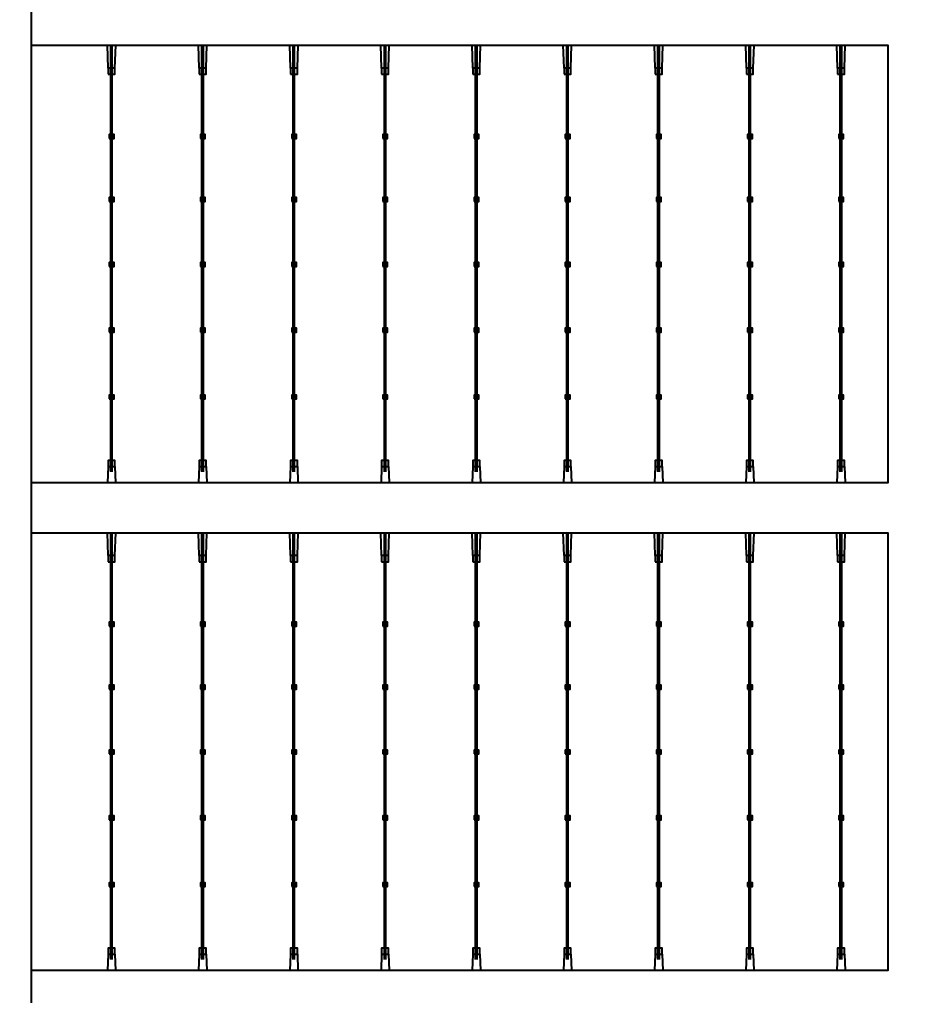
# Model space of a CAD drawing. Header units: millimetres. Extents: x 10297564 to 11610295, y -9287743 to -8409454.
# Drawn here: x 10423814 to 10426230, y -9087753 to -9085170 of the extents above; entities that cross this region are included whole.
import ezdxf

# ---------------------------------------------------------------- set-up
doc = ezdxf.new("R2010")
doc.units = ezdxf.units.MM
doc.header["$LTSCALE"] = 100
doc.layers.add('E1', color=1, linetype='Continuous')
doc.layers.add('Outline', color=5, linetype='Continuous', lineweight=25)
doc.styles.add('HL-S1', font='DotumChe.ttf')
doc.styles.add('MG', font='malgun.ttf')
doc.dimstyles.new('HL-100', dxfattribs={"dimscale": 100, "dimtxt": 3, "dimasz": 4, "dimexe": 2, "dimexo": 2, "dimgap": 1, "dimtad": 1, "dimdec": 0, "dimzin": 0, "dimlunit": 6, "dimtxsty": 'HL-S1', "dimblk": 'DOTSMALL', "dimcen": 4, "dimdle": 2, "dimclrd": 256, "dimclre": 256, "dimclrt": 4, "dimazin": 0, "dimtfac": 1, "dimtdec": 0, "dimtix": 1, "dimtmove": 2, "dimatfit": 3, "dimldrblk": 'DOTSMALL', "dimfxl": 1.5, "dimtolj": 1, "dimtzin": 0, "dimlwd": -1, "dimlwe": -1, "dimarcsym": 0})

# ---------------------------------------------------------------- blocks, each defined once
blk = doc.blocks.new('*D75')
at = {"layer": 'defpoints', "color": 0, "transparency": 16777216}
for p in [(10439230.2, -9073249.8), (10439230.2, -9073249.8), (10423426.7, -9107604.7)]:
    blk.add_point(p, dxfattribs=at)
at = {"layer": 'E1', "color": 1, "transparency": 16777216}
for p, q in [((10439593.6, -9073417), (10439593.6, -9073417)), ((10423593.8, -9107241.3), (10439063, -9073613.2)), ((10423790.1, -9107771.8), (10423790.1, -9107771.8))]:
    blk.add_line(p, q, dxfattribs=at)
for points in [[(10439002.4, -9073585.4), (10439123.6, -9073641.1), (10439230.2, -9073249.8)], [(10423533.3, -9107213.4), (10423654.4, -9107269.1), (10423426.7, -9107604.7)]]:
    blk.add_solid(points, dxfattribs=at)
at = {"layer": 'E1', "color": 7, "transparency": 16777216, "insert": (10430911.1, -9090235.3), "char_height": 500, "attachment_point": 5, "rotation": 65.2972, "style": 'MG'}
blk.add_mtext('\\A1;2711.1', dxfattribs=at)
blk = doc.blocks.new('_DotSmall')
at = {"color": 0, "linetype": 'ByBlock', "const_width": 0.5}
blk.add_lwpolyline([(-0.0625, 0, 1), (0.0625, 0, 1)], format="xyb", close=True, dxfattribs=at)

msp = doc.modelspace()

# ---------------------------------------------------------------- hatches: boundary and pattern name
at = {"true_color": 0x939598}
h = msp.add_hatch(color=252, dxfattribs=at)
h.dxf.hatch_style = 1
h.paths.add_polyline_path([(10424059.2, -9085238.4), (10424055.2, -9085238.4), (10424055.2, -9086366.9), (10424059.2, -9086366.9)])
h = msp.add_hatch(color=252, dxfattribs=at)
h.dxf.hatch_style = 1
h.paths.add_polyline_path([(10424300.5, -9085238.4), (10424296.5, -9085238.4), (10424296.5, -9086366.9), (10424300.5, -9086366.9)])
h = msp.add_hatch(color=252, dxfattribs=at)
h.dxf.hatch_style = 1
h.paths.add_polyline_path([(10424541.8, -9085238.4), (10424537.8, -9085238.4), (10424537.8, -9086366.9), (10424541.8, -9086366.9)])
h = msp.add_hatch(color=252, dxfattribs=at)
h.dxf.hatch_style = 1
h.paths.add_polyline_path([(10424783.1, -9085238.4), (10424779.1, -9085238.4), (10424779.1, -9086366.9), (10424783.1, -9086366.9)])
h = msp.add_hatch(color=252, dxfattribs=at)
h.dxf.hatch_style = 1
h.paths.add_polyline_path([(10425024.4, -9085238.4), (10425020.4, -9085238.4), (10425020.4, -9086366.9), (10425024.4, -9086366.9)])
h = msp.add_hatch(color=252, dxfattribs=at)
h.dxf.hatch_style = 1
h.paths.add_polyline_path([(10425265.7, -9085238.4), (10425261.7, -9085238.4), (10425261.7, -9086366.9), (10425265.7, -9086366.9)])
h = msp.add_hatch(color=252, dxfattribs=at)
h.dxf.hatch_style = 1
h.paths.add_polyline_path([(10425507.1, -9085238.4), (10425503, -9085238.4), (10425503, -9086366.9), (10425507.1, -9086366.9)])
h = msp.add_hatch(color=252, dxfattribs=at)
h.dxf.hatch_style = 1
h.paths.add_polyline_path([(10425748.4, -9085238.4), (10425744.3, -9085238.4), (10425744.3, -9086366.9), (10425748.4, -9086366.9)])
h = msp.add_hatch(color=252, dxfattribs=at)
h.dxf.hatch_style = 1
h.paths.add_polyline_path([(10425989.7, -9085238.4), (10425985.6, -9085238.4), (10425985.6, -9086366.9), (10425989.7, -9086366.9)])
h = msp.add_hatch(color=252, dxfattribs=at)
h.dxf.hatch_style = 1
h.paths.add_polyline_path([(10424059.2, -9086528.7), (10424055.2, -9086528.7), (10424055.2, -9087657.1), (10424059.2, -9087657.1)])
h = msp.add_hatch(color=252, dxfattribs=at)
h.dxf.hatch_style = 1
h.paths.add_polyline_path([(10424300.5, -9086528.7), (10424296.5, -9086528.7), (10424296.5, -9087657.1), (10424300.5, -9087657.1)])
h = msp.add_hatch(color=252, dxfattribs=at)
h.dxf.hatch_style = 1
h.paths.add_polyline_path([(10424541.8, -9086528.7), (10424537.8, -9086528.7), (10424537.8, -9087657.1), (10424541.8, -9087657.1)])
h = msp.add_hatch(color=252, dxfattribs=at)
h.dxf.hatch_style = 1
h.paths.add_polyline_path([(10424783.1, -9086528.7), (10424779.1, -9086528.7), (10424779.1, -9087657.1), (10424783.1, -9087657.1)])
h = msp.add_hatch(color=252, dxfattribs=at)
h.dxf.hatch_style = 1
h.paths.add_polyline_path([(10425024.4, -9086528.7), (10425020.4, -9086528.7), (10425020.4, -9087657.1), (10425024.4, -9087657.1)])
h = msp.add_hatch(color=252, dxfattribs=at)
h.dxf.hatch_style = 1
h.paths.add_polyline_path([(10425265.7, -9086528.7), (10425261.7, -9086528.7), (10425261.7, -9087657.1), (10425265.7, -9087657.1)])
h = msp.add_hatch(color=252, dxfattribs=at)
h.dxf.hatch_style = 1
h.paths.add_polyline_path([(10425507.1, -9086528.7), (10425503, -9086528.7), (10425503, -9087657.1), (10425507.1, -9087657.1)])
h = msp.add_hatch(color=252, dxfattribs=at)
h.dxf.hatch_style = 1
h.paths.add_polyline_path([(10425748.4, -9086528.7), (10425744.3, -9086528.7), (10425744.3, -9087657.1), (10425748.4, -9087657.1)])
h = msp.add_hatch(color=252, dxfattribs=at)
h.dxf.hatch_style = 1
h.paths.add_polyline_path([(10425989.7, -9086528.7), (10425985.6, -9086528.7), (10425985.6, -9087657.1), (10425989.7, -9087657.1)])

# ---------------------------------------------------------------- linework, layer by layer
for p, q in [((10423845.1, -9106731.9), (10423845.1, -9074108.7)), ((10424048.1, -9085298.7), (10424046.2, -9085238.4)), ((10424055.2, -9086366.9), (10424055.2, -9085238.4)), ((10424059.2, -9086366.9), (10424059.2, -9085238.4)), ((10424066.3, -9085298.7), (10424068.2, -9085238.4)), ((10424289.4, -9085298.7), (10424287.5, -9085238.4)), ((10424296.5, -9086366.9), (10424296.5, -9085238.4)), ((10424300.5, -9086366.9), (10424300.5, -9085238.4)), ((10424307.6, -9085298.7), (10424309.5, -9085238.4)), ((10424530.7, -9085298.7), (10424528.8, -9085238.4)), ((10424537.8, -9086366.9), (10424537.8, -9085238.4)), ((10424541.8, -9086366.9), (10424541.8, -9085238.4)), ((10424548.9, -9085298.7), (10424550.8, -9085238.4)), ((10424772, -9085298.7), (10424770.1, -9085238.4)), ((10424779.1, -9086366.9), (10424779.1, -9085238.4)), ((10424783.1, -9086366.9), (10424783.1, -9085238.4)), ((10424790.2, -9085298.7), (10424792.1, -9085238.4)), ((10425013.4, -9085298.7), (10425011.4, -9085238.4)), ((10425020.4, -9086366.9), (10425020.4, -9085238.4)), ((10425024.4, -9086366.9), (10425024.4, -9085238.4)), ((10425031.5, -9085298.7), (10425033.4, -9085238.4)), ((10425254.7, -9085298.7), (10425252.7, -9085238.4)), ((10425261.7, -9086366.9), (10425261.7, -9085238.4)), ((10425265.7, -9086366.9), (10425265.7, -9085238.4)), ((10425272.8, -9085298.7), (10425274.8, -9085238.4)), ((10425496, -9085298.7), (10425494, -9085238.4)), ((10425503, -9086366.9), (10425503, -9085238.4)), ((10425507.1, -9086366.9), (10425507.1, -9085238.4)), ((10425514.1, -9085298.7), (10425516.1, -9085238.4)), ((10425737.3, -9085298.7), (10425735.3, -9085238.4)), ((10425744.3, -9086366.9), (10425744.3, -9085238.4)), ((10425748.4, -9086366.9), (10425748.4, -9085238.4)), ((10425755.4, -9085298.7), (10425757.4, -9085238.4)), ((10425978.6, -9085298.7), (10425976.6, -9085238.4)), ((10425985.6, -9086366.9), (10425985.6, -9085238.4)), ((10425989.7, -9086366.9), (10425989.7, -9085238.4)), ((10425996.7, -9085298.7), (10425998.7, -9085238.4)), ((10424056.8, -9085299.4), (10424056.8, -9085641.7)), ((10424057.6, -9085299.4), (10424057.6, -9085641.7)), ((10424298.1, -9085299.4), (10424298.1, -9085813)), ((10424298.9, -9085299.4), (10424298.9, -9085813)), ((10424539.4, -9085299.4), (10424539.4, -9085813)), ((10424540.2, -9085299.4), (10424540.2, -9085813)), ((10424780.7, -9085299.4), (10424780.7, -9085813)), ((10424781.5, -9085299.4), (10424781.5, -9085813)), ((10425022, -9085299.4), (10425022, -9085813)), ((10425022.8, -9085299.4), (10425022.8, -9085813)), ((10425263.3, -9085299.4), (10425263.3, -9085813)), ((10425264.1, -9085299.4), (10425264.1, -9085813)), ((10425504.6, -9085299.4), (10425504.6, -9085813)), ((10425505.5, -9085299.4), (10425505.5, -9085813)), ((10425745.9, -9085299.4), (10425745.9, -9085813)), ((10425746.8, -9085299.4), (10425746.8, -9085813)), ((10425987.2, -9085299.4), (10425987.2, -9085813)), ((10425988.1, -9085299.4), (10425988.1, -9085813)), ((10424056.8, -9085652.2), (10424056.8, -9085813)), ((10424057.6, -9085652.2), (10424057.6, -9085813)), ((10424056.8, -9085823.5), (10424056.8, -9086163.9)), ((10424057.6, -9085823.5), (10424057.6, -9086163.9)), ((10424298.1, -9085823.5), (10424298.1, -9086163.9)), ((10424298.9, -9085823.5), (10424298.9, -9086163.9)), ((10424539.4, -9085823.5), (10424539.4, -9086163.9)), ((10424540.2, -9085823.5), (10424540.2, -9086163.9)), ((10424780.7, -9085823.5), (10424780.7, -9086163.9)), ((10424781.5, -9085823.5), (10424781.5, -9086163.9)), ((10425022, -9085823.5), (10425022, -9086163.9)), ((10425022.8, -9085823.5), (10425022.8, -9086163.9)), ((10425263.3, -9085823.5), (10425263.3, -9086163.9)), ((10425264.1, -9085823.5), (10425264.1, -9086163.9)), ((10425504.6, -9085823.5), (10425504.6, -9086163.9)), ((10425505.5, -9085823.5), (10425505.5, -9086163.9)), ((10425745.9, -9085823.5), (10425745.9, -9086163.9)), ((10425746.8, -9085823.5), (10425746.8, -9086163.9)), ((10425987.2, -9085823.5), (10425987.2, -9086163.9)), ((10425988.1, -9085823.5), (10425988.1, -9086163.9)), ((10424056.8, -9086174.4), (10424056.8, -9086336.9)), ((10424057.6, -9086174.4), (10424057.6, -9086336.9)), ((10424298.1, -9086174.4), (10424298.1, -9086336.9)), ((10424298.9, -9086174.4), (10424298.9, -9086336.9)), ((10424539.4, -9086174.4), (10424539.4, -9086336.9)), ((10424540.2, -9086174.4), (10424540.2, -9086336.9)), ((10424780.7, -9086174.4), (10424780.7, -9086336.9)), ((10424781.5, -9086174.4), (10424781.5, -9086336.9)), ((10425022, -9086174.4), (10425022, -9086336.9)), ((10425022.8, -9086174.4), (10425022.8, -9086336.9)), ((10425263.3, -9086174.4), (10425263.3, -9086336.9)), ((10425264.1, -9086174.4), (10425264.1, -9086336.9)), ((10425504.6, -9086174.4), (10425504.6, -9086336.9)), ((10425505.5, -9086174.4), (10425505.5, -9086336.9)), ((10425745.9, -9086174.4), (10425745.9, -9086336.9)), ((10425746.8, -9086174.4), (10425746.8, -9086336.9)), ((10425987.2, -9086174.4), (10425987.2, -9086336.9)), ((10425988.1, -9086174.4), (10425988.1, -9086336.9)), ((10424048.1, -9086352.9), (10424046.4, -9086396.1)), ((10424066.3, -9086352.9), (10424067.9, -9086396.1)), ((10424289.4, -9086352.9), (10424287.7, -9086396.1)), ((10424307.6, -9086352.9), (10424309.3, -9086396.1)), ((10424530.7, -9086352.9), (10424529.1, -9086396.1)), ((10424548.9, -9086352.9), (10424550.6, -9086396.1)), ((10424772, -9086352.9), (10424770.4, -9086396.1)), ((10424790.2, -9086352.9), (10424791.9, -9086396.1)), ((10425013.4, -9086352.9), (10425011.7, -9086396.1)), ((10425031.5, -9086352.9), (10425033.2, -9086396.1)), ((10425254.7, -9086352.9), (10425253, -9086396.1)), ((10425272.8, -9086352.9), (10425274.5, -9086396.1)), ((10425496, -9086352.9), (10425494.3, -9086396.1)), ((10425514.1, -9086352.9), (10425515.8, -9086396.1)), ((10425737.3, -9086352.9), (10425735.6, -9086396.1)), ((10425755.4, -9086352.9), (10425757.1, -9086396.1)), ((10425978.6, -9086352.9), (10425976.9, -9086396.1)), ((10425996.7, -9086352.9), (10425998.4, -9086396.1)), ((10424048.1, -9086588.9), (10424046.2, -9086528.7)), ((10424055.2, -9087657.1), (10424055.2, -9086528.7)), ((10424059.2, -9087657.1), (10424059.2, -9086528.7)), ((10424066.3, -9086588.9), (10424068.2, -9086528.7)), ((10424289.4, -9086588.9), (10424287.5, -9086528.7)), ((10424296.5, -9087657.1), (10424296.5, -9086528.7)), ((10424300.5, -9087657.1), (10424300.5, -9086528.7)), ((10424307.6, -9086588.9), (10424309.5, -9086528.7)), ((10424530.7, -9086588.9), (10424528.8, -9086528.7)), ((10424537.8, -9087657.1), (10424537.8, -9086528.7)), ((10424541.8, -9087657.1), (10424541.8, -9086528.7)), ((10424548.9, -9086588.9), (10424550.8, -9086528.7)), ((10424772, -9086588.9), (10424770.1, -9086528.7)), ((10424779.1, -9087657.1), (10424779.1, -9086528.7)), ((10424783.1, -9087657.1), (10424783.1, -9086528.7)), ((10424790.2, -9086588.9), (10424792.1, -9086528.7)), ((10425013.4, -9086588.9), (10425011.4, -9086528.7)), ((10425020.4, -9087657.1), (10425020.4, -9086528.7)), ((10425024.4, -9087657.1), (10425024.4, -9086528.7)), ((10425031.5, -9086588.9), (10425033.4, -9086528.7)), ((10425254.7, -9086588.9), (10425252.7, -9086528.7)), ((10425261.7, -9087657.1), (10425261.7, -9086528.7)), ((10425265.7, -9087657.1), (10425265.7, -9086528.7)), ((10425272.8, -9086588.9), (10425274.8, -9086528.7)), ((10425496, -9086588.9), (10425494, -9086528.7)), ((10425503, -9087657.1), (10425503, -9086528.7)), ((10425507.1, -9087657.1), (10425507.1, -9086528.7)), ((10425514.1, -9086588.9), (10425516.1, -9086528.7)), ((10425737.3, -9086588.9), (10425735.3, -9086528.7)), ((10425744.3, -9087657.1), (10425744.3, -9086528.7)), ((10425748.4, -9087657.1), (10425748.4, -9086528.7)), ((10425755.4, -9086588.9), (10425757.4, -9086528.7)), ((10425978.6, -9086588.9), (10425976.6, -9086528.7)), ((10425985.6, -9087657.1), (10425985.6, -9086528.7)), ((10425989.7, -9087657.1), (10425989.7, -9086528.7)), ((10425996.7, -9086588.9), (10425998.7, -9086528.7)), ((10424056.8, -9086589.6), (10424056.8, -9086931.9)), ((10424057.6, -9086589.6), (10424057.6, -9086931.9)), ((10424298.1, -9086589.6), (10424298.1, -9087103.2)), ((10424298.9, -9086589.6), (10424298.9, -9087103.2)), ((10424539.4, -9086589.6), (10424539.4, -9087103.2)), ((10424540.2, -9086589.6), (10424540.2, -9087103.2)), ((10424780.7, -9086589.6), (10424780.7, -9087103.2)), ((10424781.5, -9086589.6), (10424781.5, -9087103.2)), ((10425022, -9086589.6), (10425022, -9087103.2)), ((10425022.8, -9086589.6), (10425022.8, -9087103.2)), ((10425263.3, -9086589.6), (10425263.3, -9087103.2)), ((10425264.1, -9086589.6), (10425264.1, -9087103.2)), ((10425504.6, -9086589.6), (10425504.6, -9087103.2)), ((10425505.5, -9086589.6), (10425505.5, -9087103.2)), ((10425745.9, -9086589.6), (10425745.9, -9087103.2)), ((10425746.8, -9086589.6), (10425746.8, -9087103.2)), ((10425987.2, -9086589.6), (10425987.2, -9087103.2)), ((10425988.1, -9086589.6), (10425988.1, -9087103.2)), ((10424056.8, -9086942.4), (10424056.8, -9087103.2)), ((10424057.6, -9086942.4), (10424057.6, -9087103.2)), ((10424056.8, -9087113.7), (10424056.8, -9087454.2)), ((10424057.6, -9087113.7), (10424057.6, -9087454.2)), ((10424298.1, -9087113.7), (10424298.1, -9087454.2)), ((10424298.9, -9087113.7), (10424298.9, -9087454.2)), ((10424539.4, -9087113.7), (10424539.4, -9087454.2)), ((10424540.2, -9087113.7), (10424540.2, -9087454.2)), ((10424780.7, -9087113.7), (10424780.7, -9087454.2)), ((10424781.5, -9087113.7), (10424781.5, -9087454.2)), ((10425022, -9087113.7), (10425022, -9087454.2)), ((10425022.8, -9087113.7), (10425022.8, -9087454.2)), ((10425263.3, -9087113.7), (10425263.3, -9087454.2)), ((10425264.1, -9087113.7), (10425264.1, -9087454.2)), ((10425504.6, -9087113.7), (10425504.6, -9087454.2)), ((10425505.5, -9087113.7), (10425505.5, -9087454.2)), ((10425745.9, -9087113.7), (10425745.9, -9087454.2)), ((10425746.8, -9087113.7), (10425746.8, -9087454.2)), ((10425987.2, -9087113.7), (10425987.2, -9087454.2)), ((10425988.1, -9087113.7), (10425988.1, -9087454.2)), ((10424056.8, -9087464.6), (10424056.8, -9087627.1)), ((10424057.6, -9087464.6), (10424057.6, -9087627.1)), ((10424298.1, -9087464.6), (10424298.1, -9087627.1)), ((10424298.9, -9087464.6), (10424298.9, -9087627.1)), ((10424539.4, -9087464.6), (10424539.4, -9087627.1)), ((10424540.2, -9087464.6), (10424540.2, -9087627.1)), ((10424780.7, -9087464.6), (10424780.7, -9087627.1)), ((10424781.5, -9087464.6), (10424781.5, -9087627.1)), ((10425022, -9087464.6), (10425022, -9087627.1)), ((10425022.8, -9087464.6), (10425022.8, -9087627.1)), ((10425263.3, -9087464.6), (10425263.3, -9087627.1)), ((10425264.1, -9087464.6), (10425264.1, -9087627.1)), ((10425504.6, -9087464.6), (10425504.6, -9087627.1)), ((10425505.5, -9087464.6), (10425505.5, -9087627.1)), ((10425745.9, -9087464.6), (10425745.9, -9087627.1)), ((10425746.8, -9087464.6), (10425746.8, -9087627.1)), ((10425987.2, -9087464.6), (10425987.2, -9087627.1)), ((10425988.1, -9087464.6), (10425988.1, -9087627.1)), ((10424048.1, -9087643.2), (10424046.4, -9087686.4)), ((10424066.3, -9087643.2), (10424067.9, -9087686.4)), ((10424289.4, -9087643.2), (10424287.7, -9087686.4)), ((10424307.6, -9087643.2), (10424309.3, -9087686.4)), ((10424530.7, -9087643.2), (10424529.1, -9087686.4)), ((10424548.9, -9087643.2), (10424550.6, -9087686.4)), ((10424772, -9087643.2), (10424770.4, -9087686.4)), ((10424790.2, -9087643.2), (10424791.9, -9087686.4)), ((10425013.4, -9087643.2), (10425011.7, -9087686.4)), ((10425031.5, -9087643.2), (10425033.2, -9087686.4)), ((10425254.7, -9087643.2), (10425253, -9087686.4)), ((10425272.8, -9087643.2), (10425274.5, -9087686.4)), ((10425496, -9087643.2), (10425494.3, -9087686.4)), ((10425514.1, -9087643.2), (10425515.8, -9087686.4)), ((10425737.3, -9087643.2), (10425735.6, -9087686.4)), ((10425755.4, -9087643.2), (10425757.1, -9087686.4)), ((10425978.6, -9087643.2), (10425976.9, -9087686.4)), ((10425996.7, -9087643.2), (10425998.4, -9087686.4))]:
    msp.add_line(p, q)
at = {"color": 4}
for points in [[(10424048.1, -9085314.8), (10424066.3, -9085314.8), (10424066.3, -9085298.7), (10424048.1, -9085298.7)], [(10424289.4, -9085314.8), (10424307.6, -9085314.8), (10424307.6, -9085298.7), (10424289.4, -9085298.7)], [(10424530.7, -9085314.8), (10424548.9, -9085314.8), (10424548.9, -9085298.7), (10424530.7, -9085298.7)], [(10424772, -9085314.8), (10424790.2, -9085314.8), (10424790.2, -9085298.7), (10424772, -9085298.7)], [(10425013.4, -9085314.8), (10425031.5, -9085314.8), (10425031.5, -9085298.7), (10425013.4, -9085298.7)], [(10425254.7, -9085314.8), (10425272.8, -9085314.8), (10425272.8, -9085298.7), (10425254.7, -9085298.7)], [(10425496, -9085314.8), (10425514.1, -9085314.8), (10425514.1, -9085298.7), (10425496, -9085298.7)], [(10425737.3, -9085314.8), (10425755.4, -9085314.8), (10425755.4, -9085298.7), (10425737.3, -9085298.7)], [(10425978.6, -9085314.8), (10425996.7, -9085314.8), (10425996.7, -9085298.7), (10425978.6, -9085298.7)], [(10424051.3, -9085485.1), (10424063.8, -9085485.1), (10424063.8, -9085474.6), (10424051.3, -9085474.6)], [(10424292.6, -9085485.1), (10424305.1, -9085485.1), (10424305.1, -9085474.6), (10424292.6, -9085474.6)], [(10424533.9, -9085485.1), (10424546.4, -9085485.1), (10424546.4, -9085474.6), (10424533.9, -9085474.6)], [(10424775.2, -9085485.1), (10424787.7, -9085485.1), (10424787.7, -9085474.6), (10424775.2, -9085474.6)], [(10425016.5, -9085485.1), (10425029, -9085485.1), (10425029, -9085474.6), (10425016.5, -9085474.6)], [(10425257.8, -9085485.1), (10425270.4, -9085485.1), (10425270.4, -9085474.6), (10425257.8, -9085474.6)], [(10425499.1, -9085485.1), (10425511.7, -9085485.1), (10425511.7, -9085474.6), (10425499.1, -9085474.6)], [(10425740.4, -9085485.1), (10425753, -9085485.1), (10425753, -9085474.6), (10425740.4, -9085474.6)], [(10425981.7, -9085485.1), (10425994.3, -9085485.1), (10425994.3, -9085474.6), (10425981.7, -9085474.6)], [(10424051.3, -9085652.2), (10424063.8, -9085652.2), (10424063.8, -9085641.7), (10424051.3, -9085641.7)], [(10424292.6, -9085652.2), (10424305.1, -9085652.2), (10424305.1, -9085641.7), (10424292.6, -9085641.7)], [(10424533.9, -9085652.2), (10424546.4, -9085652.2), (10424546.4, -9085641.7), (10424533.9, -9085641.7)], [(10424775.2, -9085652.2), (10424787.7, -9085652.2), (10424787.7, -9085641.7), (10424775.2, -9085641.7)], [(10425016.5, -9085652.2), (10425029, -9085652.2), (10425029, -9085641.7), (10425016.5, -9085641.7)], [(10425257.8, -9085652.2), (10425270.4, -9085652.2), (10425270.4, -9085641.7), (10425257.8, -9085641.7)], [(10425499.1, -9085652.2), (10425511.7, -9085652.2), (10425511.7, -9085641.7), (10425499.1, -9085641.7)], [(10425740.4, -9085652.2), (10425753, -9085652.2), (10425753, -9085641.7), (10425740.4, -9085641.7)], [(10425981.7, -9085652.2), (10425994.3, -9085652.2), (10425994.3, -9085641.7), (10425981.7, -9085641.7)], [(10424051.3, -9085823.5), (10424063.8, -9085823.5), (10424063.8, -9085813), (10424051.3, -9085813)], [(10424292.6, -9085823.5), (10424305.1, -9085823.5), (10424305.1, -9085813), (10424292.6, -9085813)], [(10424533.9, -9085823.5), (10424546.4, -9085823.5), (10424546.4, -9085813), (10424533.9, -9085813)], [(10424775.2, -9085823.5), (10424787.7, -9085823.5), (10424787.7, -9085813), (10424775.2, -9085813)], [(10425016.5, -9085823.5), (10425029, -9085823.5), (10425029, -9085813), (10425016.5, -9085813)], [(10425257.8, -9085823.5), (10425270.4, -9085823.5), (10425270.4, -9085813), (10425257.8, -9085813)], [(10425499.1, -9085823.5), (10425511.7, -9085823.5), (10425511.7, -9085813), (10425499.1, -9085813)], [(10425740.4, -9085823.5), (10425753, -9085823.5), (10425753, -9085813), (10425740.4, -9085813)], [(10425981.7, -9085823.5), (10425994.3, -9085823.5), (10425994.3, -9085813), (10425981.7, -9085813)], [(10424051.3, -9085997.5), (10424063.8, -9085997.5), (10424063.8, -9085987.1), (10424051.3, -9085987.1)], [(10424292.6, -9085997.5), (10424305.1, -9085997.5), (10424305.1, -9085987.1), (10424292.6, -9085987.1)], [(10424533.9, -9085997.5), (10424546.4, -9085997.5), (10424546.4, -9085987.1), (10424533.9, -9085987.1)], [(10424775.2, -9085997.5), (10424787.7, -9085997.5), (10424787.7, -9085987.1), (10424775.2, -9085987.1)], [(10425016.5, -9085997.5), (10425029, -9085997.5), (10425029, -9085987.1), (10425016.5, -9085987.1)], [(10425257.8, -9085997.5), (10425270.4, -9085997.5), (10425270.4, -9085987.1), (10425257.8, -9085987.1)], [(10425499.1, -9085997.5), (10425511.7, -9085997.5), (10425511.7, -9085987.1), (10425499.1, -9085987.1)], [(10425740.4, -9085997.5), (10425753, -9085997.5), (10425753, -9085987.1), (10425740.4, -9085987.1)], [(10425981.7, -9085997.5), (10425994.3, -9085997.5), (10425994.3, -9085987.1), (10425981.7, -9085987.1)], [(10424051.3, -9086174.4), (10424063.8, -9086174.4), (10424063.8, -9086163.9), (10424051.3, -9086163.9)], [(10424292.6, -9086174.4), (10424305.1, -9086174.4), (10424305.1, -9086163.9), (10424292.6, -9086163.9)], [(10424533.9, -9086174.4), (10424546.4, -9086174.4), (10424546.4, -9086163.9), (10424533.9, -9086163.9)], [(10424775.2, -9086174.4), (10424787.7, -9086174.4), (10424787.7, -9086163.9), (10424775.2, -9086163.9)], [(10425016.5, -9086174.4), (10425029, -9086174.4), (10425029, -9086163.9), (10425016.5, -9086163.9)], [(10425257.8, -9086174.4), (10425270.4, -9086174.4), (10425270.4, -9086163.9), (10425257.8, -9086163.9)], [(10425499.1, -9086174.4), (10425511.7, -9086174.4), (10425511.7, -9086163.9), (10425499.1, -9086163.9)], [(10425740.4, -9086174.4), (10425753, -9086174.4), (10425753, -9086163.9), (10425740.4, -9086163.9)], [(10425981.7, -9086174.4), (10425994.3, -9086174.4), (10425994.3, -9086163.9), (10425981.7, -9086163.9)], [(10424048.1, -9086352.9), (10424066.3, -9086352.9), (10424066.3, -9086336.9), (10424048.1, -9086336.9)], [(10424289.4, -9086352.9), (10424307.6, -9086352.9), (10424307.6, -9086336.9), (10424289.4, -9086336.9)], [(10424530.7, -9086352.9), (10424548.9, -9086352.9), (10424548.9, -9086336.9), (10424530.7, -9086336.9)], [(10424772, -9086352.9), (10424790.2, -9086352.9), (10424790.2, -9086336.9), (10424772, -9086336.9)], [(10425013.4, -9086352.9), (10425031.5, -9086352.9), (10425031.5, -9086336.9), (10425013.4, -9086336.9)], [(10425254.7, -9086352.9), (10425272.8, -9086352.9), (10425272.8, -9086336.9), (10425254.7, -9086336.9)], [(10425496, -9086352.9), (10425514.1, -9086352.9), (10425514.1, -9086336.9), (10425496, -9086336.9)], [(10425737.3, -9086352.9), (10425755.4, -9086352.9), (10425755.4, -9086336.9), (10425737.3, -9086336.9)], [(10425978.6, -9086352.9), (10425996.7, -9086352.9), (10425996.7, -9086336.9), (10425978.6, -9086336.9)], [(10424048.1, -9086605), (10424066.3, -9086605), (10424066.3, -9086588.9), (10424048.1, -9086588.9)], [(10424289.4, -9086605), (10424307.6, -9086605), (10424307.6, -9086588.9), (10424289.4, -9086588.9)], [(10424530.7, -9086605), (10424548.9, -9086605), (10424548.9, -9086588.9), (10424530.7, -9086588.9)], [(10424772, -9086605), (10424790.2, -9086605), (10424790.2, -9086588.9), (10424772, -9086588.9)], [(10425013.4, -9086605), (10425031.5, -9086605), (10425031.5, -9086588.9), (10425013.4, -9086588.9)], [(10425254.7, -9086605), (10425272.8, -9086605), (10425272.8, -9086588.9), (10425254.7, -9086588.9)], [(10425496, -9086605), (10425514.1, -9086605), (10425514.1, -9086588.9), (10425496, -9086588.9)], [(10425737.3, -9086605), (10425755.4, -9086605), (10425755.4, -9086588.9), (10425737.3, -9086588.9)], [(10425978.6, -9086605), (10425996.7, -9086605), (10425996.7, -9086588.9), (10425978.6, -9086588.9)], [(10424051.3, -9086775.3), (10424063.8, -9086775.3), (10424063.8, -9086764.8), (10424051.3, -9086764.8)], [(10424292.6, -9086775.3), (10424305.1, -9086775.3), (10424305.1, -9086764.8), (10424292.6, -9086764.8)], [(10424533.9, -9086775.3), (10424546.4, -9086775.3), (10424546.4, -9086764.8), (10424533.9, -9086764.8)], [(10424775.2, -9086775.3), (10424787.7, -9086775.3), (10424787.7, -9086764.8), (10424775.2, -9086764.8)], [(10425016.5, -9086775.3), (10425029, -9086775.3), (10425029, -9086764.8), (10425016.5, -9086764.8)], [(10425257.8, -9086775.3), (10425270.4, -9086775.3), (10425270.4, -9086764.8), (10425257.8, -9086764.8)], [(10425499.1, -9086775.3), (10425511.7, -9086775.3), (10425511.7, -9086764.8), (10425499.1, -9086764.8)], [(10425740.4, -9086775.3), (10425753, -9086775.3), (10425753, -9086764.8), (10425740.4, -9086764.8)], [(10425981.7, -9086775.3), (10425994.3, -9086775.3), (10425994.3, -9086764.8), (10425981.7, -9086764.8)], [(10424051.3, -9086942.4), (10424063.8, -9086942.4), (10424063.8, -9086931.9), (10424051.3, -9086931.9)], [(10424292.6, -9086942.4), (10424305.1, -9086942.4), (10424305.1, -9086931.9), (10424292.6, -9086931.9)], [(10424533.9, -9086942.4), (10424546.4, -9086942.4), (10424546.4, -9086931.9), (10424533.9, -9086931.9)], [(10424775.2, -9086942.4), (10424787.7, -9086942.4), (10424787.7, -9086931.9), (10424775.2, -9086931.9)], [(10425016.5, -9086942.4), (10425029, -9086942.4), (10425029, -9086931.9), (10425016.5, -9086931.9)], [(10425257.8, -9086942.4), (10425270.4, -9086942.4), (10425270.4, -9086931.9), (10425257.8, -9086931.9)], [(10425499.1, -9086942.4), (10425511.7, -9086942.4), (10425511.7, -9086931.9), (10425499.1, -9086931.9)], [(10425740.4, -9086942.4), (10425753, -9086942.4), (10425753, -9086931.9), (10425740.4, -9086931.9)], [(10425981.7, -9086942.4), (10425994.3, -9086942.4), (10425994.3, -9086931.9), (10425981.7, -9086931.9)], [(10424051.3, -9087113.7), (10424063.8, -9087113.7), (10424063.8, -9087103.2), (10424051.3, -9087103.2)], [(10424292.6, -9087113.7), (10424305.1, -9087113.7), (10424305.1, -9087103.2), (10424292.6, -9087103.2)], [(10424533.9, -9087113.7), (10424546.4, -9087113.7), (10424546.4, -9087103.2), (10424533.9, -9087103.2)], [(10424775.2, -9087113.7), (10424787.7, -9087113.7), (10424787.7, -9087103.2), (10424775.2, -9087103.2)], [(10425016.5, -9087113.7), (10425029, -9087113.7), (10425029, -9087103.2), (10425016.5, -9087103.2)], [(10425257.8, -9087113.7), (10425270.4, -9087113.7), (10425270.4, -9087103.2), (10425257.8, -9087103.2)], [(10425499.1, -9087113.7), (10425511.7, -9087113.7), (10425511.7, -9087103.2), (10425499.1, -9087103.2)], [(10425740.4, -9087113.7), (10425753, -9087113.7), (10425753, -9087103.2), (10425740.4, -9087103.2)], [(10425981.7, -9087113.7), (10425994.3, -9087113.7), (10425994.3, -9087103.2), (10425981.7, -9087103.2)], [(10424051.3, -9087287.8), (10424063.8, -9087287.8), (10424063.8, -9087277.3), (10424051.3, -9087277.3)], [(10424292.6, -9087287.8), (10424305.1, -9087287.8), (10424305.1, -9087277.3), (10424292.6, -9087277.3)], [(10424533.9, -9087287.8), (10424546.4, -9087287.8), (10424546.4, -9087277.3), (10424533.9, -9087277.3)], [(10424775.2, -9087287.8), (10424787.7, -9087287.8), (10424787.7, -9087277.3), (10424775.2, -9087277.3)], [(10425016.5, -9087287.8), (10425029, -9087287.8), (10425029, -9087277.3), (10425016.5, -9087277.3)], [(10425257.8, -9087287.8), (10425270.4, -9087287.8), (10425270.4, -9087277.3), (10425257.8, -9087277.3)], [(10425499.1, -9087287.8), (10425511.7, -9087287.8), (10425511.7, -9087277.3), (10425499.1, -9087277.3)], [(10425740.4, -9087287.8), (10425753, -9087287.8), (10425753, -9087277.3), (10425740.4, -9087277.3)], [(10425981.7, -9087287.8), (10425994.3, -9087287.8), (10425994.3, -9087277.3), (10425981.7, -9087277.3)], [(10424051.3, -9087464.6), (10424063.8, -9087464.6), (10424063.8, -9087454.2), (10424051.3, -9087454.2)], [(10424292.6, -9087464.6), (10424305.1, -9087464.6), (10424305.1, -9087454.2), (10424292.6, -9087454.2)], [(10424533.9, -9087464.6), (10424546.4, -9087464.6), (10424546.4, -9087454.2), (10424533.9, -9087454.2)], [(10424775.2, -9087464.6), (10424787.7, -9087464.6), (10424787.7, -9087454.2), (10424775.2, -9087454.2)], [(10425016.5, -9087464.6), (10425029, -9087464.6), (10425029, -9087454.2), (10425016.5, -9087454.2)], [(10425257.8, -9087464.6), (10425270.4, -9087464.6), (10425270.4, -9087454.2), (10425257.8, -9087454.2)], [(10425499.1, -9087464.6), (10425511.7, -9087464.6), (10425511.7, -9087454.2), (10425499.1, -9087454.2)], [(10425740.4, -9087464.6), (10425753, -9087464.6), (10425753, -9087454.2), (10425740.4, -9087454.2)], [(10425981.7, -9087464.6), (10425994.3, -9087464.6), (10425994.3, -9087454.2), (10425981.7, -9087454.2)], [(10424048.1, -9087643.2), (10424066.3, -9087643.2), (10424066.3, -9087627.1), (10424048.1, -9087627.1)], [(10424289.4, -9087643.2), (10424307.6, -9087643.2), (10424307.6, -9087627.1), (10424289.4, -9087627.1)], [(10424530.7, -9087643.2), (10424548.9, -9087643.2), (10424548.9, -9087627.1), (10424530.7, -9087627.1)], [(10424772, -9087643.2), (10424790.2, -9087643.2), (10424790.2, -9087627.1), (10424772, -9087627.1)], [(10425013.4, -9087643.2), (10425031.5, -9087643.2), (10425031.5, -9087627.1), (10425013.4, -9087627.1)], [(10425254.7, -9087643.2), (10425272.8, -9087643.2), (10425272.8, -9087627.1), (10425254.7, -9087627.1)], [(10425496, -9087643.2), (10425514.1, -9087643.2), (10425514.1, -9087627.1), (10425496, -9087627.1)], [(10425737.3, -9087643.2), (10425755.4, -9087643.2), (10425755.4, -9087627.1), (10425737.3, -9087627.1)], [(10425978.6, -9087643.2), (10425996.7, -9087643.2), (10425996.7, -9087627.1), (10425978.6, -9087627.1)]]:
    msp.add_lwpolyline(points, close=True, dxfattribs=at)
at = {"layer": 'Outline'}
for points in [[(10423845.1, -9085238.4), (10426111.7, -9085238.4), (10426111.7, -9086396.1), (10423845.1, -9086396.1)], [(10423845.1, -9086528.7), (10426111.7, -9086528.7), (10426111.7, -9087686.4), (10423845.1, -9087686.4)]]:
    msp.add_lwpolyline(points, dxfattribs=at)

# ---------------------------------------------------------------- dimensions: what is measured, and where the dimension line sits
at = {"layer": 'E1'}
dim = msp.add_aligned_dim(p1=(10423426.7, -9107604.7), p2=(10439230.2, -9073249.8), distance=0, text='2711.1', dimstyle='HL-100', override={"dimscale": 200, "dimtxt": 2.5, "dimasz": 2, "dimtxsty": 'MG', "dimsah": 1, "dimclrd": 1, "dimclre": 1, "dimclrt": 7}, dxfattribs=at)
dim.commit()
dim.dimension.update_dxf_attribs({"geometry": '*D75', "text_midpoint": (10430911.1, -9090235.3)})

doc.saveas('drawing.dxf')
